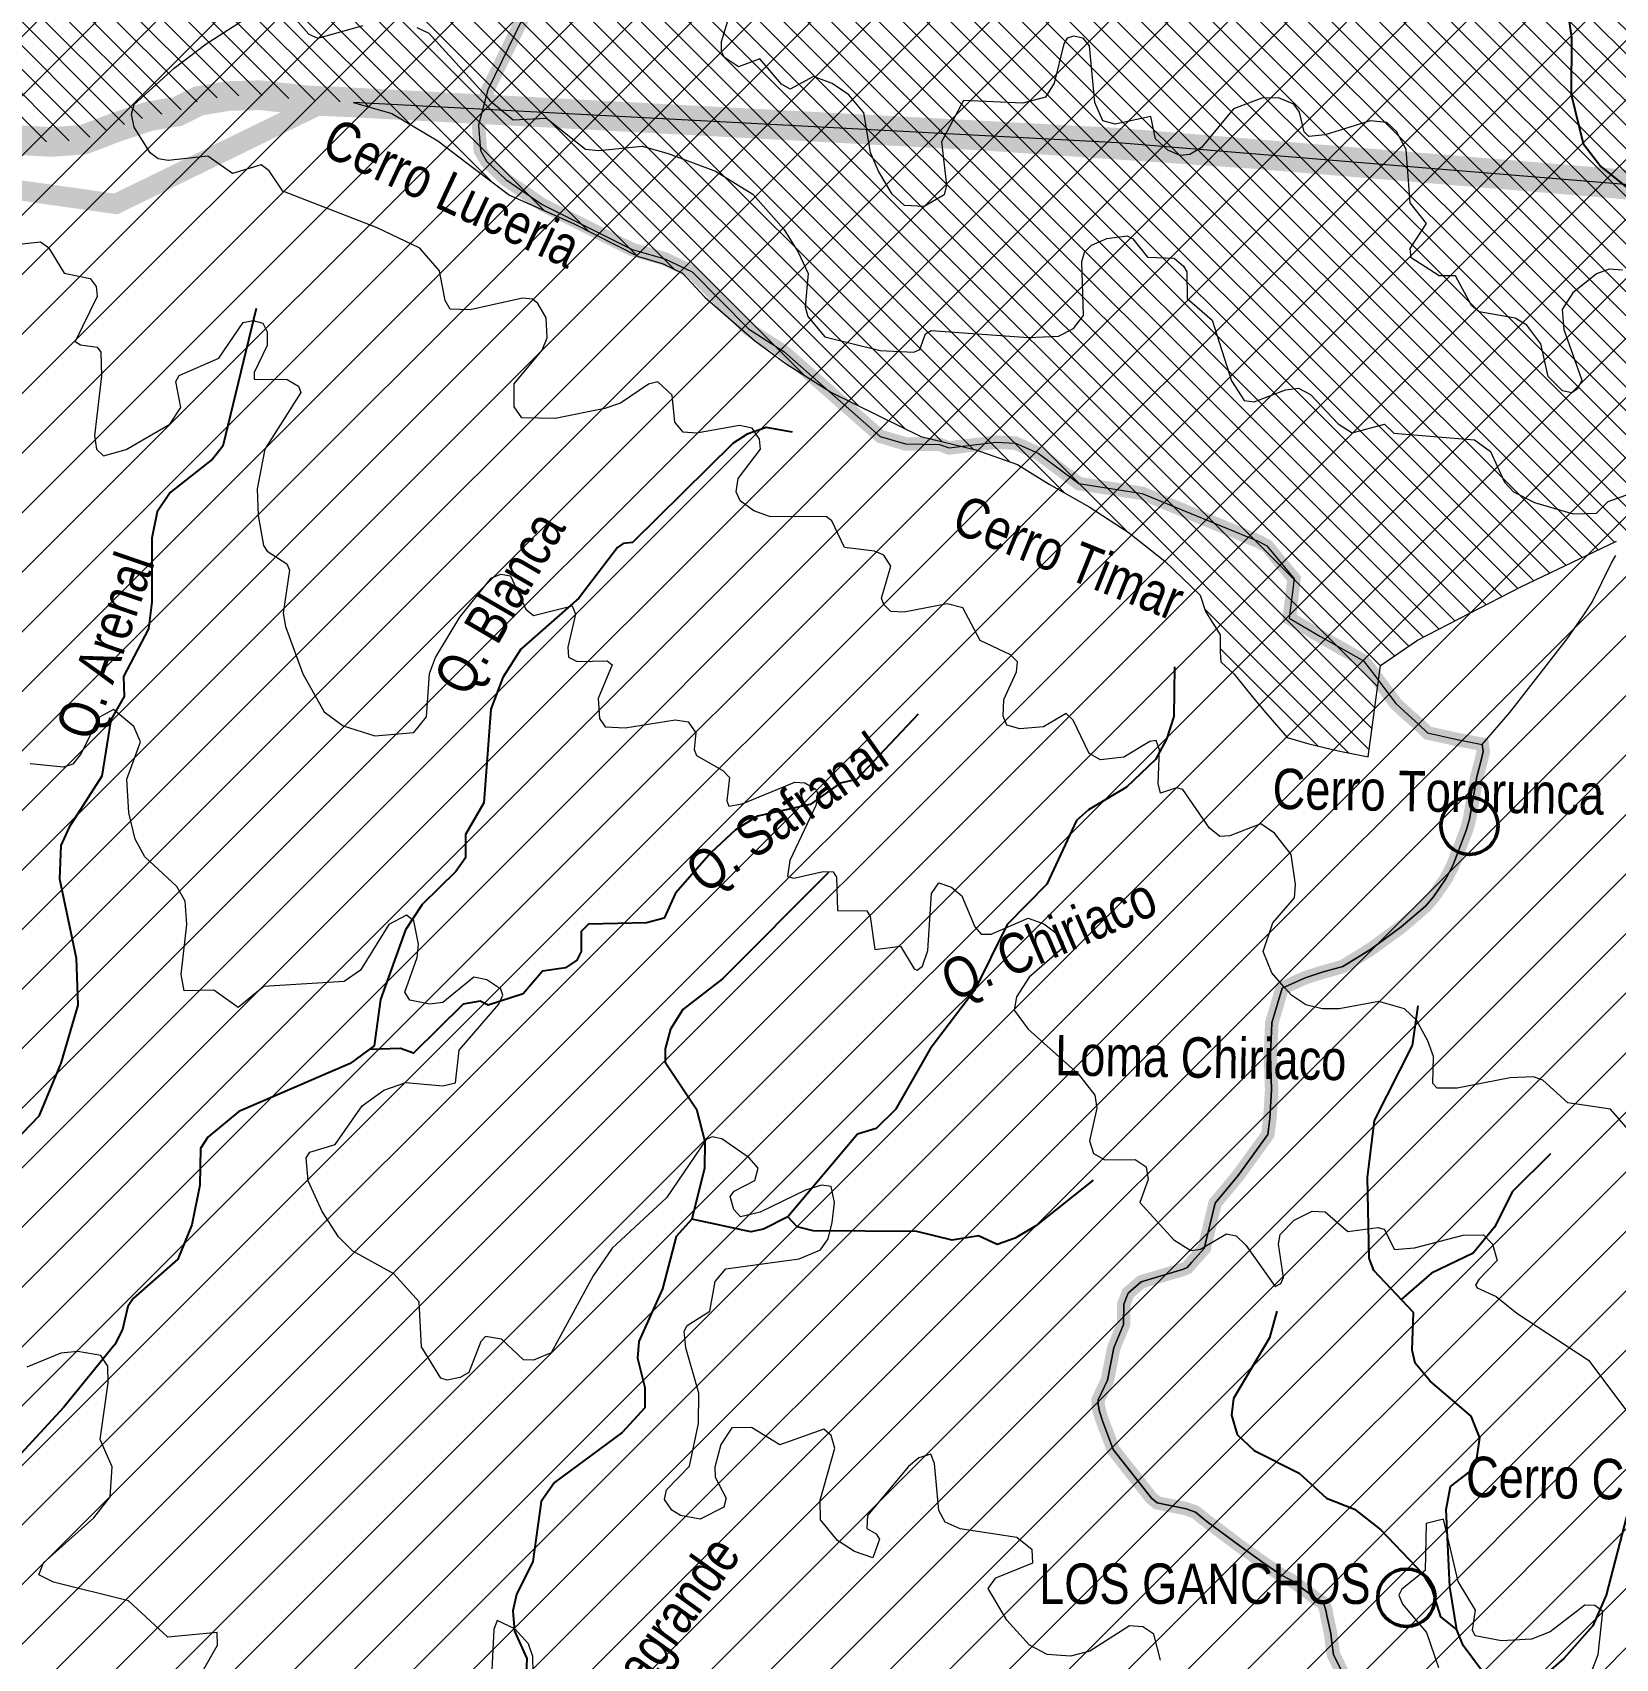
# Model space of a CAD drawing. Header units: feet. Extents: x -72 to 1107026, y -16 to 8357890.
# Drawn here: x 786460 to 798206, y 8226806 to 8238874 of the extents above; entities that cross this region are included whole.
import ezdxf

# ---------------------------------------------------------------- set-up
doc = ezdxf.new("R2010")
doc.units = ezdxf.units.FT
doc.header["$LTSCALE"] = 10
doc.header["$MEASUREMENT"] = 0
doc.linetypes.add('DASHED2', pattern=[0.375, 0.25, -0.125])
for name, color, linetype in [('_achurado_C.C.Huambos', 102, 'CONTINUOUS'), ('_superp-C.C. Huambos', 7, 'CONTINUOUS'), ('_ubic.ref.nombres de PE', 7, 'CONTINUOUS'), ('AUTODEMA-inf. cofopri-Rural-PSAD', 190, 'CONTINUOUS'), ('FDO HUACAN-PERITO-COORD', 3, 'CONTINUOUS'), ('INEI-PROV-PSAD56', 7, 'CONTINUOUS'), ('UBIC. REFE.-FDO. HUACAN', 6, 'CONTINUOUS')]:
    doc.layers.add(name, color=color, linetype=linetype)
for name, color, linetype, lineweight in [('CURVAS_PERU_500_PSAD-18', 23, 'CONTINUOUS', 5), ('Hidrografia-IGN-QUEBRADAS', 151, 'CONTINUOUS', 25), ('INEI-DIS-AREQ', 252, 'CONTINUOUS', 9), ('Texto Toponimia IGN', 251, 'CONTINUOUS', 0)]:
    doc.layers.add(name, color=color, linetype=linetype, lineweight=lineweight)
doc.styles.add('SWILL721', font='swissi.ttf')

msp = doc.modelspace()

# ---------------------------------------------------------------- hatches: boundary and pattern name
at = {"layer": '_achurado_C.C.Huambos', "lineweight": 5}
h = msp.add_hatch(dxfattribs=at)
h.set_pattern_fill('ANSI31', color=256, scale=1000, angle=90)
h.paths.add_polyline_path([(809480, 8258157), (809476, 8258125), (809469, 8258108), (809465, 8258101), (809452, 8258098), (809430, 8258108), (809403, 8258124), (809388, 8258126), (809375, 8258121), (809355, 8258110), (809348, 8258092), (809357, 8258053), (809371, 8258028), (809375, 8258004), (809374, 8257987), (809356, 8257966), (809271, 8257913), (809231, 8257880), (809191, 8257837), (809169, 8257810), (809174, 8257786), (809190, 8257773), (809285, 8257710), (809361, 8257659), (809394, 8257623), (809411, 8257601), (809437, 8257541), (809458, 8257420), (809454, 8257368), (809447, 8257304), (809430, 8257240), (809411, 8257174), (809390, 8257129), (809384, 8257025), (809383, 8256935), (809379, 8256840), (809395, 8256792), (809424, 8256764), (809458, 8256740), (809483, 8256709), (809497, 8256678), (809503, 8256629), (809492, 8256533), (809488, 8256504), (809466, 8256456), (809458, 8256428), (809445, 8256376), (809425, 8256325), (809412, 8256288), (809401, 8256230), (809399, 8256187), (809412, 8256158), (809453, 8256134), (809530, 8256106), (809567, 8256100), (809640, 8256066), (809706, 8256033), (809744, 8256005), (809771, 8255967), (809798, 8255931), (809815, 8255868), (809819, 8255820), (809822, 8255785), (809830, 8255746), (809840, 8255732), (809890, 8255687), (809925, 8255673), (809948, 8255671), (809975, 8255657), (809993, 8255641), (810009, 8255613), (810027, 8255579), (810047, 8255545), (810082, 8255509), (810121, 8255483), (810155, 8255476), (810195, 8255471), (810240, 8255460), (810269, 8255445), (810297, 8255428), (810320, 8255404), (810347, 8255365), (810370, 8255342), (810398, 8255314), (810445, 8255278), (810482, 8255244), (810507, 8255229), (810539, 8255226), (810571, 8255234), (810597, 8255246), (810601, 8255254), (810596, 8255282), (810591, 8255310), (810583, 8255382), (810583, 8255440), (810587, 8255450), (810596, 8255487), (810608, 8255508), (810610, 8255528), (810584, 8255574), (810574, 8255614), (810583, 8255653), (810591, 8255677), (810612, 8255702), (810611, 8255712), (810594, 8255715), (810563, 8255731), (810548, 8255745), (810521, 8255786), (810510, 8255820), (810508, 8255846), (810508, 8255870), (810496, 8255880), (810458, 8255900), (810432, 8255924), (810414, 8255950), (810405, 8255991), (810407, 8256008), (810421, 8256031), (810446, 8256067), (810464, 8256099), (810475, 8256114), (810493, 8256171), (810492, 8256226), (810487, 8256254), (810469, 8256308), (810447, 8256354), (810425, 8256381), (810393, 8256430), (810361, 8256500), (810346, 8256563), (810361, 8256630), (810380, 8256677), (810390, 8256704), (810390, 8256726), (810378, 8256732), (810347, 8256745), (810319, 8256772), (810310, 8256792), (810288, 8256856), (810286, 8256871), (810286, 8256946), (810306, 8257000), (810329, 8257038), (810371, 8257058), (810407, 8257076), (810433, 8257108), (810455, 8257162), (810460, 8257214), (810447, 8257280), (810434, 8257318), (810394, 8257430), (810382, 8257485), (810365, 8257541), (810359, 8257609), (810371, 8257634), (810390, 8257646), (810424, 8257648), (810458, 8257649), (810478, 8257660), (810479, 8257672), (810465, 8257701), (810441, 8257721), (810391, 8257761), (810333, 8257806), (810318, 8257829), (810319, 8257854), (810329, 8257890), (810326, 8257920), (810313, 8257952), (810277, 8258013), (810263, 8258063), (810270, 8258120), (810281, 8258168), (810285, 8258198), (810298, 8258225), (810294, 8258281), (810271, 8258343), (810246, 8258390), (810232, 8258467), (810219, 8258539), (810214, 8258575), (810220, 8258672), (810225, 8258718), (810223, 8258758), (810208, 8258782), (810180, 8258804), (810149, 8258812), (810115, 8258805), (810079, 8258783), (810027, 8258760), (809992, 8258752), (809964, 8258753), (809916, 8258764), (809881, 8258766), (809850, 8258750), (809817, 8258722), (809701, 8258566), (809643, 8258508), (809584, 8258429), (809533, 8258329), (809495, 8258211)], flags=16)
h.paths.add_polyline_path([(801146, 8265746), (801832, 8266211), (802066, 8266239), (802518, 8266365), (802815, 8266578), (802987, 8266704), (803250, 8266669), (803518, 8266692), (803690, 8266750), (804333, 8267076), (804562, 8267277), (804625, 8267449), (804819, 8267570), (805116, 8267776), (805231, 8268017), (805494, 8268200), (805557, 8268326), (805791, 8268355), (805911, 8268395), (805945, 8268470), (805980, 8268567), (805991, 8268728), (806180, 8268802), (806586, 8269181), (806769, 8269393), (806912, 8269516), (806917, 8269688), (806963, 8270003), (807078, 8270187), (807118, 8270370), (807346, 8270571), (807478, 8270674), (807712, 8270846), (807861, 8270949), (807969, 8271081), (808046, 8271159), (808103, 8271119), (808166, 8271159), (808246, 8271239), (808383, 8271251), (808520, 8271331), (808606, 8271406), (808657, 8271515), (808697, 8271601), (808726, 8271664), (808823, 8271715), (808863, 8271744), (808898, 8271784), (808920, 8271916), (809006, 8271996), (809052, 8272019), (809189, 8272077), (809292, 8272105), (809418, 8272145), (809486, 8272168), (809584, 8272157), (809641, 8272203), (809652, 8272335), (809658, 8272449), (809686, 8272467), (809755, 8272541), (809801, 8272616), (809967, 8272644), (810270, 8272793), (810355, 8272839), (810441, 8272908), (810584, 8272948), (810750, 8272994), (810941, 8273084), (811313, 8273135), (811742, 8273112), (812068, 8273112), (812262, 8273084), (812388, 8272997), (812382, 8272791), (812285, 8272562), (812182, 8272413), (811919, 8272074), (811559, 8271604), (811444, 8271340), (811416, 8271145), (811427, 8270841), (811439, 8270517), (811463, 8270394), (811466, 8270375), (811472, 8270344), (811508, 8270150), (811668, 8269869), (811678, 8269855), (811817, 8269651), (812227, 8269322), (812650, 8269001), (812930, 8268811), (813204, 8268657), (813473, 8268421), (813662, 8268140), (813753, 8267888), (813770, 8267676), (813713, 8267520), (813649, 8267409), (813570, 8267273), (813547, 8267130), (813575, 8266872), (813553, 8266636), (813518, 8266516), (813518, 8266344), (813547, 8266080), (813553, 8265943), (813924, 8265507), (814311, 8265091), (814448, 8264936), (814511, 8264678), (814665, 8264300), (814780, 8264059), (814854, 8263795), (815134, 8263405), (815402, 8262800), (815579, 8262373), (815737, 8261926), (815885, 8261510), (815905, 8261452), (815925, 8261395), (816070, 8260988), (816150, 8260761), (816458, 8260277), (817030, 8259812), (817213, 8259686), (817329, 8259341), (817333, 8259331), (817344, 8259004), (817310, 8258757), (817367, 8258516), (817511, 8258429), (817584, 8258384), (817779, 8258270), (817853, 8258195), (817882, 8258046), (817995, 8257523), (818052, 8257070), (817966, 8256267), (817955, 8255957), (817970, 8255882), (818012, 8255671), (818084, 8255466), (818160, 8255251), (818213, 8255041), (818235, 8254953), (818247, 8254898), (818280, 8254758), (818292, 8254465), (818252, 8254104), (818231, 8254027), (818098, 8253536), (817926, 8252888), (817698, 8251530), (817601, 8250865), (817441, 8250182), (817206, 8249437), (817150, 8249029), (816932, 8248404), (816704, 8247544), (816452, 8246810), (816220, 8246386), (814116, 8245285), (812915, 8244895), (812412, 8244184), (811714, 8242750), (811451, 8242315), (811246, 8242177), (811086, 8241948), (811028, 8241787), (810976, 8241659), (810798, 8241527), (810518, 8241401), (810238, 8241378), (809969, 8241378), (809689, 8241366), (809415, 8241315), (809255, 8241223), (809077, 8241080), (808820, 8240827), (808460, 8240518), (808300, 8240432), (808111, 8240449), (807973, 8240526), (807704, 8240630), (807584, 8240647), (807492, 8240589), (807344, 8240532), (807166, 8240486), (807012, 8240383), (806801, 8240136), (806389, 8239557), (805937, 8239179), (805777, 8239064), (805508, 8238599), (805099, 8238253), (804642, 8237679), (804053, 8237060), (803826, 8236735), (803666, 8236615), (803465, 8236580), (803271, 8236540), (803117, 8236488), (803014, 8236443), (802877, 8236357), (802797, 8236305), (802608, 8236305), (802379, 8236305), (802208, 8236276), (802093, 8236242), (802019, 8236190), (801950, 8236173), (801859, 8236184), (801767, 8236179), (801659, 8236144), (801573, 8236093), (801331, 8236026), (801028, 8235974), (800765, 8235866), (800553, 8235739), (800502, 8235716), (800433, 8235659), (800382, 8235550), (800262, 8235481), (799959, 8235430), (799610, 8235418), (799444, 8235412), (799267, 8235344), (799141, 8235321), (799061, 8235338), (798924, 8235412), (798781, 8235521), (798621, 8235567), (798512, 8235510), (798415, 8235355), (798329, 8235206), (798213, 8235098), (797504, 8234760), (796737, 8234364), (796463, 8234175), (796372, 8233499), (796149, 8233544), (795931, 8233596), (795771, 8233642), (795611, 8233825), (795520, 8233934), (795377, 8234112), (795279, 8234204), (795274, 8234278), (795274, 8234405), (795165, 8234577), (795125, 8234697), (794862, 8234950), (794591, 8235165), (794302, 8235355), (794005, 8235521), (793768, 8235667), (793459, 8235776), (793052, 8235875), (792726, 8236036), (792389, 8236202), (792052, 8236414), (791817, 8236589), (791450, 8236909), (791282, 8237089), (791139, 8237158), (790956, 8237213), (790474, 8237458), (790000, 8237667), (789737, 8237865), (789468, 8238071), (789125, 8238272), (788842, 8238355), (788497, 8238371), (788146, 8238409), (787914, 8238403), (787691, 8238366), (787537, 8238288), (787331, 8238254), (787096, 8238177), (786838, 8238079), (786598, 8238062), (786232, 8238082), (785852, 8238156), (785575, 8238188), (785317, 8238151), (785179, 8238116), (785079, 8238039), (784979, 8238027), (784856, 8238019), (784768, 8237950), (784645, 8237841), (784473, 8237686), (784270, 8237569), (784183, 8237617), (783980, 8237815), (783811, 8238050), (783594, 8238148), (783388, 8238168), (783242, 8238171), (783012, 8238514), (782858, 8238686), (782697, 8238769), (782595, 8238777), (782358, 8238923), (782098, 8239124), (781763, 8239230), (781329, 8239230), (780720, 8239187), (780462, 8239147), (780334, 8239092), (780196, 8238963), (780091, 8238817), (780059, 8238800), (779893, 8238966), (779630, 8239282), (779467, 8239514), (779124, 8239689), (778876, 8239895), (778674, 8240174), (778545, 8240292), (778380, 8240323), (778171, 8240547), (778032, 8240752), (777800, 8240959), (777509, 8241134), (777191, 8241271), (777001, 8241402), (776892, 8241557), (776881, 8241689), (776852, 8241815), (776766, 8241990), (776646, 8242179), (776498, 8242365), (776280, 8242583), (776096, 8242816), (775970, 8243074), (775930, 8243206), (775921, 8243332), (775904, 8243479), (775864, 8243622), (775781, 8243794), (775686, 8243930), (775519, 8244061), (775376, 8244210), (775364, 8244446), (775319, 8244675), (775261, 8244887), (775199, 8245099), (775056, 8245329), (774861, 8245667), (774667, 8245889), (774507, 8246181), (774324, 8246416), (774193, 8246864), (774044, 8247110), (773987, 8247224), (773965, 8247258), (774256, 8247166), (774451, 8247109), (774582, 8246943), (774639, 8246702), (774868, 8246507), (775148, 8246369), (775360, 8246203), (775554, 8246145), (775692, 8246114), (775848, 8246078), (776219, 8245929), (776499, 8245780), (776665, 8245682), (776739, 8245682), (776848, 8245722), (777128, 8245722), (777448, 8245659), (777746, 8245619), (777877, 8245596), (778060, 8245401), (778201, 8245362), (778373, 8245327), (778785, 8245413), (779099, 8245511), (779288, 8245631), (779356, 8245660), (779402, 8245706), (779534, 8245820), (779699, 8245981), (779722, 8246159), (779774, 8246291), (779882, 8246417), (780025, 8246440), (780260, 8246451), (780448, 8246451), (780617, 8246472), (780794, 8246610), (780885, 8246782), (781074, 8246937), (781194, 8247069), (781217, 8247178), (781228, 8247327), (781251, 8247390), (781291, 8247493), (781331, 8247556), (781377, 8247636), (781423, 8247625), (781537, 8247579), (781800, 8247476), (782023, 8247441), (782103, 8247436), (782303, 8247441), (782363, 8247455), (782700, 8247489), (783049, 8247581), (783363, 8247719), (783643, 8247828), (783792, 8247856), (783918, 8247822), (783941, 8247747), (783958, 8247667), (784009, 8247472), (784295, 8247317), (784661, 8247180), (784867, 8247128), (784941, 8247139), (784958, 8247191), (785113, 8247157), (785370, 8247134), (785662, 8247134), (785787, 8247162), (785996, 8247231), (786253, 8247225), (786390, 8247197), (786436, 8247162), (786527, 8247208), (786562, 8247300), (786659, 8247426), (786687, 8247489), (786722, 8247575), (786722, 8247650), (786722, 8247828), (786710, 8248034), (786653, 8248166), (786613, 8248292), (786556, 8248395), (786590, 8248550), (786687, 8248636), (786819, 8248734), (787030, 8248871), (787185, 8248997), (787356, 8249112), (787465, 8249175), (787533, 8249267), (787728, 8249571), (787915, 8249774), (788024, 8249854), (788086, 8249963), (788167, 8249975), (788264, 8250015), (788315, 8250124), (788292, 8250210), (788298, 8250336), (788338, 8250388), (788510, 8250491), (788744, 8250594), (788933, 8250663), (789030, 8250755), (789058, 8250892), (789086, 8251199), (789086, 8251359), (789172, 8251474), (789320, 8251560), (789503, 8251669), (789669, 8251829), (789829, 8251824), (790001, 8251881), (790041, 8251990), (790087, 8252110), (790104, 8252259), (790172, 8252305), (790252, 8252317), (790390, 8252254), (790607, 8252070), (790744, 8251944), (790898, 8251801), (790950, 8251732), (790956, 8251611), (790973, 8251514), (791024, 8251411), (791295, 8251399), (791581, 8251382), (791724, 8251353), (791941, 8251336), (792090, 8251376), (792113, 8251525), (792039, 8251703), (792027, 8251743), (792044, 8251835), (792079, 8251887), (792101, 8252036), (792107, 8252122), (792124, 8252173), (792159, 8252225), (792204, 8252471), (792204, 8252512), (792159, 8252621), (792124, 8252672), (792056, 8252735), (792016, 8252787), (792010, 8252838), (792033, 8252884), (792084, 8252959), (792113, 8253045), (792067, 8253203), (791998, 8253375), (792021, 8253604), (792169, 8253782), (792232, 8253920), (792358, 8254029), (792501, 8254178), (792540, 8254434), (792540, 8254594), (792552, 8254680), (792803, 8254841), (792946, 8254984), (793101, 8255179), (793249, 8255357), (793415, 8255437), (793581, 8255569), (793694, 8255842), (793860, 8256002), (794009, 8256065), (794076, 8256183), (794113, 8256347), (794185, 8256415), (794342, 8256519), (794445, 8256622), (794479, 8256757), (794436, 8256863), (794379, 8257015), (794388, 8257084), (794425, 8257201), (794482, 8257227), (794751, 8257469), (794951, 8257704), (795114, 8257916), (795271, 8258082), (795426, 8258275), (795549, 8258429), (795555, 8258662), (795561, 8258920), (795584, 8259123), (795655, 8259375), (795799, 8259542), (796056, 8259789), (796242, 8259972), (796316, 8260084), (796313, 8260342), (796310, 8260428), (796340, 8260877), (796474, 8261112), (796734, 8261416), (796803, 8261522), (796871, 8261628), (796975, 8261918), (797223, 8262119), (797303, 8262193), (797472, 8262566), (797555, 8262764), (797749, 8262976), (797954, 8263125), (798117, 8263303), (798237, 8263420), (798369, 8263495), (798521, 8263635), (798638, 8263853), (798752, 8264048), (798855, 8264174), (798941, 8264341), (799195, 8264623), (799387, 8264795), (799678, 8264961), (799898, 8265050), (800534, 8265413)])
at = {"layer": 'AUTODEMA-inf. cofopri-Rural-PSAD', "lineweight": 5}
h = msp.add_hatch(dxfattribs=at)
h.set_pattern_fill('ANSI31', color=256, scale=2500)
h.paths.add_polyline_path([(753238, 8156793), (753322, 8156780), (753238, 8156793), (761252, 8177664), (761485, 8177877), (761891, 8178033), (762006, 8178099), (762145, 8178160), (762278, 8178215), (762392, 8178274), (762497, 8178357), (762589, 8178469), (762675, 8178563), (762762, 8178662), (762856, 8178741), (762966, 8178847), (763062, 8178931), (763167, 8179043), (763215, 8179157), (763254, 8179284), (763292, 8179406), (763323, 8179543), (763341, 8179672), (763349, 8179797), (763400, 8179962), (763448, 8180102), (763499, 8180234), (763573, 8180363), (763635, 8180490), (763719, 8180589), (763826, 8180681), (763928, 8180774), (764019, 8180866), (764121, 8180950), (764228, 8181026), (764338, 8181097), (764444, 8181168), (764559, 8181213), (764712, 8181269), (764839, 8181335), (764956, 8181398), (765071, 8181451), (765175, 8181550), (765244, 8181660), (765315, 8181776), (765354, 8181893), (765389, 8182013), (765390, 8182140), (765377, 8182262), (765342, 8182396), (765286, 8182546), (765225, 8182684), (765197, 8182808), (765187, 8182943), (765170, 8183067), (765142, 8183205), (765114, 8183355), (765122, 8183484), (765143, 8183642), (765150, 8183779), (765168, 8183908), (765199, 8184028), (765243, 8184165), (765278, 8184310), (765332, 8184449), (765386, 8184576), (765432, 8184714), (765467, 8184853), (765513, 8184978), (765575, 8185115), (765661, 8185237), (765751, 8185338), (765852, 8185419), (765985, 8185503), (766099, 8185572), (766232, 8185655), (766299, 8185789), (767271, 8186800), (767271, 8186947), (767297, 8187069), (767333, 8187214), (767379, 8187334), (767466, 8187468), (767519, 8187582), (767578, 8187702), (767631, 8187831), (767690, 8187961), (767739, 8188095), (767779, 8188220), (767853, 8188349), (767930, 8188476), (768029, 8188550), (768144, 8188601), (768268, 8188621), (768396, 8188684), (768525, 8188666), (768648, 8188684), (768729, 8188803), (768760, 8188933), (768775, 8189055), (768816, 8189187), (768865, 8189314), (768913, 8189448), (768946, 8189596), (769010, 8189708), (769110, 8189804), (769242, 8189855), (769369, 8189839), (769435, 8190402), (769242, 8190676), (768955, 8190796), (768850, 8191044), (768727, 8191405), (768791, 8192051), (769355, 8193016), (769774, 8193584), (769715, 8193854), (770015, 8194180), (770358, 8194460), (770593, 8194855), (771149, 8195508), (771339, 8195882), (771620, 8196321), (772139, 8196529), (772271, 8196571), (772518, 8196829), (772893, 8197299), (773001, 8197468), (773083, 8197912), (773128, 8198271), (773053, 8198668), (772961, 8199048), (772784, 8199431), (772552, 8199747), (772403, 8199923), (772344, 8200269), (772420, 8200524), (772438, 8201124), (772378, 8201509), (772320, 8201525), (771949, 8202389), (771948, 8203291), (771835, 8204086), (771949, 8205175), (771912, 8205868), (771936, 8206678), (771927, 8207524), (771977, 8207815), (772140, 8208229), (772310, 8208881), (772199, 8209183), (771898, 8209610), (771718, 8210093), (771643, 8210618), (770734, 8212243), (770420, 8212760), (770332, 8213330), (770439, 8213909), (770573, 8214159), (770693, 8214428), (770826, 8214682), (770933, 8214964), (771027, 8215231), (771060, 8215528), (771028, 8215800), (771023, 8215945), (771008, 8216090), (770944, 8216217), (770904, 8216392), (770519, 8217145), (770239, 8217796), (770023, 8218086), (769663, 8218545), (769449, 8218924), (769225, 8219439), (769296, 8219810), (769534, 8220281), (769800, 8220721), (770123, 8220961), (770236, 8221108), (770301, 8221212), (770355, 8221316), (770388, 8221417), (770506, 8221516), (770614, 8221596), (770683, 8221720), (770695, 8221911), (770696, 8222074), (770699, 8222211), (770790, 8222424), (770811, 8222568), (770823, 8222774), (770781, 8222973), (770744, 8223095), (770724, 8223248), (770687, 8223365), (770609, 8223513), (770566, 8223607), (770536, 8223648), (770519, 8223803), (770420, 8224061), (770417, 8224114), (770411, 8224346), (770326, 8224585), (770246, 8224784), (770250, 8224878), (770152, 8225049), (770105, 8225286), (769944, 8225912), (769917, 8226101), (769939, 8226683), (769870, 8226978), (769847, 8227388), (769974, 8227697), (770102, 8227836), (770156, 8227935), (770134, 8228072), (770014, 8228391), (770087, 8228555), (770259, 8228867), (770494, 8228977), (770568, 8228972), (770670, 8228991), (770967, 8229392), (771170, 8229797), (771390, 8230281), (771541, 8230796), (771638, 8231110), (771649, 8231265), (771605, 8231522), (771627, 8231763), (771687, 8231964), (771722, 8232157), (771735, 8232337), (771693, 8232515), (771625, 8232625), (771600, 8233022), (771587, 8233284), (771570, 8233434), (771556, 8233673), (771538, 8233961), (771479, 8234294), (771495, 8234446), (771537, 8234647), (771589, 8234753), (771628, 8234908), (771626, 8235023), (771663, 8235221), (771705, 8235358), (771731, 8235452), (771806, 8235660), (771892, 8235916), (771915, 8235992), (771929, 8236129), (771913, 8236376), (771884, 8236602), (771862, 8236752), (771822, 8236938), (771796, 8237134), (771804, 8237182), (771883, 8237286), (771904, 8237405), (771913, 8237507), (771903, 8237629), (771894, 8237698), (771889, 8237802), (771827, 8237968), (771792, 8238039), (771813, 8238197), (771839, 8238311), (771838, 8238486), (771839, 8238639), (771824, 8238728), (771772, 8238886), (771717, 8239024), (771631, 8239192), (771615, 8239378), (771621, 8239502), (771614, 8239619), (771605, 8239731), (771569, 8239792), (771550, 8239932), (771551, 8240029), (771481, 8240238), (771522, 8240563), (771488, 8241022), (771468, 8241305), (820278, 8241691), (830577, 8202812), (830340, 8202672), (830000, 8202586), (829662, 8202548), (829318, 8202317), (829158, 8201793), (829053, 8201507), (828905, 8201367), (828322, 8201192), (827978, 8200961), (827919, 8200578), (827797, 8199716), (827643, 8199383), (827293, 8198961), (826996, 8198681), (826979, 8198104), (826868, 8197578), (826760, 8197196), (826743, 8196619), (826868, 8195942), (827189, 8195377), (827277, 8195085), (827159, 8194367), (827146, 8193935), (827234, 8193643), (827319, 8193256), (827453, 8192915), (827398, 8192676), (827291, 8192294), (827132, 8191818), (827119, 8191385), (827194, 8190661), (827090, 8190376), (826836, 8189950), (826722, 8189328), (826756, 8188846), (826641, 8188224), (826583, 8187889), (826334, 8187608), (826127, 8187133), (825918, 8186561), (825905, 8186129), (826032, 8185548), (825868, 8184879), (825858, 8184542), (825847, 8184158), (826032, 8183912), (826069, 8183526), (826047, 8182805), (826078, 8182227), (826108, 8181600), (826048, 8181217), (825801, 8180984), (825747, 8180793), (825636, 8180315), (825796, 8179204), (825684, 8178678), (825668, 8178149), (825657, 8177765), (825548, 8177335), (825244, 8176815), (825086, 8176386), (824977, 8175956), (824725, 8175579), (824520, 8175152), (824114, 8174443), (823712, 8173877), (823407, 8173357), (823324, 8172960), (823317, 8172729), (823307, 8172399), (823238, 8171852), (823314, 8171473), (823304, 8171154), (823327, 8170950), (823289, 8170632), (823310, 8170370), (823402, 8170016), (823586, 8169548), (823710, 8169280), (823662, 8168785), (823750, 8168195), (823303, 8168147), (822930, 8167996), (822690, 8167863), (822198, 8167624), (822071, 8167460), (821892, 8167381), (821672, 8167229), (821518, 8167084), (821383, 8166920), (821310, 8166661), (821229, 8166477), (821265, 8166226), (821329, 8166168), (821371, 8165998), (821374, 8165793), (821214, 8165770), (821034, 8165673), (820575, 8165630), (820470, 8165568), (820330, 8165544), (820169, 8165484), (819982, 8165480), (819805, 8165485), (819700, 8165414), (819649, 8165285), (819644, 8165108), (819667, 8164939), (819671, 8164762), (819732, 8164620), (819765, 8164469), (819741, 8164302), (819684, 8164248), (819479, 8164273), (819273, 8164260), (819038, 8164211), (818867, 8164134), (818823, 8164107), (818741, 8164036), (818708, 8164001), (818677, 8163932), (818710, 8163874), (818719, 8163764), (818731, 8163685), (818688, 8163660), (818637, 8163650), (818578, 8163656), (818522, 8163649), (818440, 8163596), (818419, 8163540), (818393, 8163433), (818298, 8163327), (818245, 8163363), (818164, 8163435), (818136, 8163489), (818129, 8163542), (818096, 8163606), (818046, 8163683), (817988, 8163732), (817894, 8163801), (817840, 8163741), (817832, 8163692), (817948, 8163198), (817963, 8163142), (817897, 8163112), (817789, 8163046), (817781, 8162998), (817730, 8162927), (817678, 8162897), (817592, 8162870), (817454, 8162902), (817393, 8162912), (817340, 8162910), (817312, 8162864), (817276, 8162829), (817252, 8162781), (817206, 8162736), (817116, 8162650), (817080, 8162604), (816998, 8162546), (816927, 8162529), (816831, 8162586), (816762, 8162655), (816699, 8162684), (816646, 8162707), (816575, 8162751), (816511, 8162744), (816411, 8162673), (816342, 8162595), (816313, 8162529), (816262, 8162412), (816108, 8162337), (816052, 8162315), (815981, 8162315), (815917, 8162285), (815807, 8162276), (815739, 8162310), (815638, 8162382), (815595, 8162443), (815534, 8162451), (815488, 8162492), (815433, 8162536), (815341, 8162496), (815286, 8162397), (815285, 8162290), (815182, 8162139), (815129, 8162124), (815020, 8162160), (814969, 8162143), (814915, 8162151), (814818, 8162129), (814661, 8162171), (814608, 8162204), (814465, 8162246), (814361, 8162265), (814167, 8162243), (813989, 8162194), (813856, 8162085), (813702, 8161985), (813124, 8161923), (812911, 8161706), (812856, 8161618), (812749, 8161540), (812492, 8161534), (812443, 8161524), (812367, 8161515), (812252, 8161510), (812150, 8161471), (812066, 8161443), (811936, 8161388), (811813, 8161338), (811757, 8161367), (811669, 8161438), (811510, 8161415), (811342, 8161337), (811245, 8161204), (811131, 8161124), (810849, 8161076), (810322, 8160943), (809995, 8160714), (809741, 8160678), (809493, 8160697), (809213, 8160705), (808932, 8160676), (808648, 8160621), (808530, 8160579), (808408, 8160546), (808227, 8160477), (808120, 8160465), (808005, 8160428), (807949, 8160451), (807748, 8160486), (807591, 8160502), (807337, 8160435), (807016, 8160247), (806896, 8160192), (806747, 8160074), (806681, 8160046), (806538, 8159999), (806377, 8159904), (806147, 8159906), (805415, 8159960), (805112, 8159977), (804565, 8160002), (804080, 8160025), (803956, 8160045), (803836, 8160005), (803684, 8159964), (803497, 8159761), (803367, 8159762), (803227, 8159787), (802920, 8159966), (802800, 8159994), (802680, 8160027), (802548, 8160058), (802424, 8160101), (802312, 8160152), (802195, 8160221), (802083, 8160290), (801956, 8160316), (801818, 8160295), (801688, 8160293), (801556, 8160247), (801423, 8160212), (801291, 8160159), (801159, 8160106), (800787, 8160136), (800463, 8160229), (800277, 8160263), (800072, 8160269), (799744, 8160251), (799483, 8160249), (799221, 8160248), (798949, 8160191), (798686, 8160152), (798410, 8160168), (798290, 8160204), (798148, 8160212), (798023, 8160253), (797876, 8160243), (797751, 8160192), (797611, 8160213), (797496, 8160274), (797323, 8160236), (797183, 8160081), (797053, 8159952), (796859, 8159878), (796714, 8159805), (796661, 8159693), (796625, 8159558), (796551, 8159432), (796413, 8159345), (796273, 8159351), (796136, 8159369), (796011, 8159432), (795892, 8159481), (795767, 8159545), (795647, 8159580), (795531, 8159639), (795391, 8159662), (795256, 8159634), (795083, 8159561), (794973, 8159508), (794881, 8159383), (794743, 8159228), (794634, 8159150), (794486, 8159150), (794377, 8159214), (794229, 8159227), (794087, 8159186), (793965, 8159158), (793830, 8159143), (793685, 8159172), (793580, 8159268), (793535, 8159388), (793533, 8159520), (793530, 8159657), (793548, 8159797), (793528, 8160067), (793457, 8160189), (793366, 8160285), (793249, 8160375), (793130, 8160431), (792862, 8160424), (792730, 8160378), (792470, 8160226), (792221, 8160229), (792150, 8160361), (792025, 8160394), (791895, 8160369), (791742, 8160344), (791615, 8160278), (791345, 8160296), (791121, 8160303), (791002, 8160353), (790927, 8160356), (790776, 8160295), (790573, 8160086), (790487, 8160014), (790335, 8159935), (790156, 8159875), (789933, 8159891), (789628, 8159994), (789403, 8160091), (789337, 8160215), (789139, 8160376), (788987, 8160391), (788855, 8160613), (788850, 8160750), (788898, 8160900), (788728, 8161037), (788593, 8161048), (788476, 8161094), (788331, 8161107), (788207, 8161079), (788072, 8161089), (787996, 8161188), (787900, 8161371), (787828, 8161534), (787714, 8161613), (787483, 8161754), (787368, 8161805), (787254, 8161881), (787122, 8161935), (787007, 8162011), (786888, 8162072), (786771, 8162121), (786667, 8162202), (786552, 8162248), (786425, 8162271), (786298, 8162223), (786203, 8162137), (786107, 8162061), (786051, 8162173), (786043, 8162338), (786150, 8162401), (786275, 8162485), (786339, 8162597), (786237, 8162665), (786110, 8162638), (785990, 8162577), (785868, 8162597), (785746, 8162615), (785622, 8162654), (785500, 8162672), (785362, 8162654), (785199, 8162603), (785082, 8162565), (784960, 8162540), (784835, 8162500), (784720, 8162436), (784596, 8162358), (784484, 8162277), (784379, 8162190), (784275, 8162114), (784160, 8162036), (784043, 8161954), (783938, 8161886), (783826, 8161812), (783699, 8161747), (783582, 8161693), (783449, 8161676), (783342, 8161607), (783271, 8161452), (783225, 8161328), (783179, 8161206), (783138, 8161082), (783097, 8160957), (783061, 8160830), (782974, 8160718), (782855, 8160675), (782725, 8160670), (782582, 8160648), (782463, 8160615), (782353, 8160549), (782259, 8160460), (782078, 8160260), (782029, 8160143), (781968, 8160031), (781907, 8159917), (781846, 8159810), (781751, 8159699), (781639, 8159610), (781573, 8159503), (781506, 8159396), (781422, 8159300), (781295, 8159285), (781170, 8159283), (781058, 8159227), (781035, 8159095), (780966, 8158947), (780910, 8158818), (780843, 8158678), (780719, 8158676), (780643, 8158773), (780548, 8158676), (780492, 8158534), (780489, 8158409), (780563, 8158292), (780456, 8158221), (780372, 8158130), (780275, 8158051), (780148, 8158062), (780033, 8158141), (779893, 8158142), (779769, 8158106), (779649, 8158042), (779555, 8157953), (779448, 8157872), (779391, 8157763), (779345, 8157649), (779294, 8157529), (779236, 8157415), (779123, 8157309), (778981, 8157250), (778859, 8157212), (778734, 8157164), (778607, 8157144), (778479, 8157144), (778332, 8157180), (778375, 8156898), (778164, 8156936), (778158, 8156802), (778130, 8156675), (778140, 8156545), (778112, 8156426), (778050, 8156319), (778063, 8156169), (777986, 8156065), (777961, 8155941), (777902, 8155786), (777843, 8155676), (777795, 8155562), (777705, 8155466), (777593, 8155359), (777509, 8155263), (777417, 8155159), (777305, 8155070), (777239, 8154938), (777216, 8154806), (777159, 8154686), (777093, 8154552), (777034, 8154440), (776983, 8154298), (776922, 8154161), (776873, 8154016), (776779, 8153937), (776659, 8153838), (776605, 8153711), (776592, 8153572), (776612, 8153434), (776630, 8153310), (776609, 8153183), (776586, 8153051), (776545, 8152921), (776515, 8152794), (776494, 8152637), (776486, 8152507), (776478, 8152344), (776437, 8152225), (776573, 8151681), (776106, 8151111), (775463, 8150015), (775273, 8149577), (775253, 8149427), (774951, 8149779), (774716, 8150004), (774511, 8150120), (774293, 8150189), (774009, 8150343), (773986, 8150653), (773898, 8150715), (773679, 8150366), (773524, 8150449), (773583, 8150865), (773302, 8151090), (773079, 8151190), (772903, 8151351), (772690, 8151485), (772613, 8151651), (772759, 8151759), (772737, 8151864), (772352, 8152136), (772085, 8152058), (771824, 8152119), (771653, 8152170), (771611, 8152333), (771212, 8152458), (770986, 8152496), (770745, 8152533), (770505, 8152618), (770212, 8152721), (769864, 8152789), (769676, 8152849), (769529, 8152895), (769298, 8152965), (769056, 8153020), (768826, 8153067), (768593, 8153122), (768350, 8153228), (768122, 8153296), (767859, 8153352), (767629, 8153412), (767406, 8153493), (767171, 8153558), (766938, 8153643), (766714, 8153723), (766443, 8153849), (766241, 8153940), (766040, 8153990), (765798, 8154065), (765568, 8154146), (765335, 8154198), (765105, 8154273), (764987, 8154344), (764570, 8154454), (764357, 8154514), (764080, 8154590), (763867, 8154638), (763662, 8154698), (763479, 8154729), (763070, 8154817), (762778, 8154929), (762461, 8154975), (762334, 8155019), (762093, 8155094), (761838, 8155171), (761596, 8155180), (761345, 8155237), (761116, 8155269), (760846, 8155361), (760587, 8155419), (760351, 8155487), (760119, 8155512), (759916, 8155493), (759629, 8155574), (759372, 8155594), (759166, 8155611), (758956, 8155664), (758687, 8155803), (758456, 8155889), (758210, 8155960), (757946, 8156005), (757689, 8156063), (757532, 8156107), (757276, 8156170), (757050, 8156236), (756864, 8156260), (756611, 8156328), (756385, 8156381), (756113, 8156398), (755975, 8156433), (755622, 8156463), (755391, 8156486), (755152, 8156526), (754896, 8156606), (754586, 8156660), (754380, 8156712), (754159, 8156752), (753964, 8156794), (753322, 8156780)])

# ---------------------------------------------------------------- linework, layer by layer
at = {"layer": '_superp-C.C. Huambos', "lineweight": 5}
msp.add_lwpolyline([(804241, 8237257), (794514, 8238056), (788842, 8238355), (789125, 8238272), (789468, 8238071), (789737, 8237865), (790000, 8237667), (790474, 8237458), (790956, 8237213), (791139, 8237158), (791282, 8237089), (791450, 8236909), (791817, 8236589), (792052, 8236414), (792389, 8236202), (792726, 8236036), (793052, 8235875), (793459, 8235776), (793768, 8235667), (794005, 8235521), (794302, 8235355), (794591, 8235165), (794862, 8234950), (795125, 8234697), (795165, 8234577), (795274, 8234405), (795274, 8234278), (795279, 8234204), (795377, 8234112), (795520, 8233934), (795611, 8233825), (795771, 8233642), (795931, 8233596), (796149, 8233544), (796372, 8233499), (796463, 8234175), (796737, 8234364), (797504, 8234760), (798213, 8235098)], dxfattribs=at)
at = {"layer": '_ubic.ref.nombres de PE', "color": 2, "lineweight": 50}
for centre in [(797123, 8232986), (796655, 8227257)]:
    msp.add_circle(centre, 213, dxfattribs=at)
at = {"layer": 'CURVAS_PERU_500_PSAD-18'}
for points in [[(793368, 8238370), (793205, 8238062), (793243, 8237741), (793226, 8237669), (793077, 8237583), (792931, 8237590), (792840, 8237675), (792738, 8237846), (792678, 8237984), (792629, 8238279), (792518, 8238413), (792393, 8238495), (792254, 8238549), (792081, 8238454), (792019, 8238492), (791856, 8238680), (791698, 8238620), (791596, 8238689), (791572, 8238733), (791573, 8238807), (791675, 8239142)], [(795749, 8231789), (795657, 8231894), (795591, 8232054), (795663, 8232265), (795825, 8232451), (795833, 8232551), (795800, 8232773), (795676, 8232931), (795575, 8233001), (795344, 8232913), (795270, 8232907), (795193, 8232968), (794995, 8233256), (794949, 8233267), (794831, 8233229), (794813, 8233301), (794822, 8233550), (794798, 8233619), (794750, 8233612), (794557, 8233496), (794384, 8233475), (794300, 8233522), (794182, 8233770), (794129, 8233821), (793961, 8233721), (793787, 8233707), (793691, 8233733), (793663, 8233801), (793668, 8233925), (793761, 8234129), (793768, 8234203), (793717, 8234255), (793492, 8234362), (793364, 8234603), (793247, 8234634), (792928, 8234573), (792830, 8234577), (792776, 8234628), (792761, 8234676), (792830, 8234914), (792776, 8234995), (792708, 8235024), (792486, 8235051), (792391, 8235251), (792352, 8235280), (791929, 8235282), (791812, 8235324), (791712, 8235398), (791682, 8235465), (791697, 8235564), (791861, 8235782), (791855, 8235855), (791801, 8235938), (791706, 8235958), (791386, 8235901), (791288, 8235909), (791226, 8235983), (791207, 8236182), (791101, 8236282), (791030, 8236265), (790823, 8236124), (790706, 8236083), (790338, 8236009), (790090, 8236015), (790035, 8236095), (790034, 8236268), (790241, 8236516), (790278, 8236607), (790271, 8236756), (790210, 8236864), (790170, 8236894), (790097, 8236902), (789707, 8236815), (789559, 8236822), (789523, 8236885), (789479, 8237105), (789333, 8237274), (789017, 8237424), (788318, 8237696), (788216, 8237848), (788156, 8237891), (787943, 8237829), (787762, 8237957), (787466, 8237924), (787392, 8237938), (787332, 8237982), (787213, 8238172), (787194, 8238269), (787214, 8238341), (787510, 8238609), (787749, 8238790), (788065, 8238992)], [(788379, 8239010), (788511, 8238861), (788578, 8238832), (788913, 8238927)], [(789312, 8238912), (789400, 8238870), (789826, 8238401)], [(798258, 8237110), (798159, 8237117), (798066, 8237082), (797890, 8236943), (797810, 8236818), (797822, 8236670), (797956, 8236294), (797924, 8236229), (797882, 8236201), (797812, 8236216), (797706, 8236321), (797652, 8236563), (797549, 8236703), (797463, 8236753), (797194, 8236800), (797138, 8236849), (797020, 8237068), (796898, 8237069), (796689, 8237202), (796682, 8237272), (796805, 8237457), (796682, 8237611), (796652, 8238007), (796581, 8238139), (796509, 8238207), (796387, 8238219), (796053, 8238114), (795930, 8238103), (795895, 8238137), (795862, 8238283), (795820, 8238343), (795705, 8238390), (795581, 8238386), (795371, 8238309), (795135, 8238021), (795049, 8237970), (794976, 8237961), (794885, 8238002), (794793, 8238086), (794759, 8238250), (794493, 8238193), (794401, 8238218), (794343, 8238354), (794303, 8238776), (794257, 8238832), (794184, 8238848), (794138, 8238833), (794113, 8238790), (794042, 8238499), (793976, 8238395), (793809, 8238349), (793368, 8238370)], [(789826, 8238401), (789854, 8238370), (790026, 8238227), (790274, 8238238), (790564, 8238009), (790663, 8237998), (790984, 8238030), (791177, 8237977), (791527, 8237844), (791804, 8237674), (792036, 8237414), (792141, 8237244), (792216, 8237086), (792193, 8236838), (792212, 8236766), (792339, 8236616), (792751, 8236515), (793000, 8236502), (793044, 8236521), (793086, 8236639), (793128, 8236662), (793850, 8236610), (794074, 8236620), (794185, 8236677), (794260, 8236775), (794247, 8237172), (794267, 8237244), (794319, 8237297), (794433, 8237346), (794582, 8237365), (794625, 8237343), (794734, 8237207), (794931, 8237200), (795001, 8237140), (795026, 8237097), (795028, 8236901), (795214, 8236739), (795358, 8236288), (795452, 8236142), (795524, 8236132), (795757, 8236222), (795855, 8236234), (795943, 8236188), (796149, 8235970), (796253, 8235903), (796492, 8235967), (796562, 8235901), (797159, 8235851), (797279, 8235764), (797383, 8235538), (797449, 8235464), (797605, 8235386), (797893, 8235303), (798066, 8235306), (798153, 8235394), (798318, 8235452)], [(786197, 8237287), (786519, 8237320), (786579, 8237278), (786694, 8237087), (786887, 8237049), (786932, 8236989), (786939, 8236916), (786777, 8236582), (786815, 8236556), (786939, 8236539), (786968, 8236502), (786971, 8236327), (786921, 8235880), (786935, 8235782), (786987, 8235733), (787154, 8235780), (787478, 8235968), (787560, 8236091), (787523, 8236285), (787547, 8236328), (787842, 8236458), (788024, 8236723), (788097, 8236736), (788169, 8236718), (788202, 8236652), (788202, 8236552), (788105, 8236350), (788104, 8236302), (788349, 8236300), (788433, 8236249), (788450, 8236203), (788185, 8235781), (788128, 8235488), (788135, 8235289), (788174, 8235067), (788200, 8235025), (788346, 8234930), (788366, 8234885), (788319, 8234565), (788336, 8234466), (788466, 8234115), (788624, 8233832), (788764, 8233729), (789001, 8233653), (789290, 8233680), (789384, 8233795), (789406, 8234118), (789450, 8234235), (789630, 8234535), (789865, 8234826), (789935, 8234853), (790007, 8234842), (790121, 8234595), (790177, 8234548), (790465, 8234620), (790490, 8234556), (790432, 8234312), (790437, 8234238), (790501, 8234206), (790725, 8234210), (790762, 8234181), (790657, 8233931), (790668, 8233782), (790709, 8233721), (790858, 8233713), (791228, 8233772), (791324, 8233757), (791381, 8233676), (791369, 8233552), (791386, 8233507), (791582, 8233397), (791633, 8233344), (791611, 8233172), (791627, 8233131), (791725, 8233150), (792117, 8233310), (792191, 8233306), (792276, 8233255), (792291, 8233209), (792273, 8233136), (792079, 8232730), (792062, 8232609), (792109, 8232598), (792328, 8232648), (792402, 8232645), (792427, 8232604), (792433, 8232357), (792651, 8232356), (792676, 8232313), (792711, 8232068), (792902, 8232094), (793002, 8231925), (793024, 8231916), (793065, 8231945), (793104, 8232061), (793131, 8232485), (793186, 8232563), (793279, 8232531), (793355, 8232467), (793452, 8232237), (793500, 8232181), (793574, 8232182), (793847, 8232300), (793964, 8232259), (794064, 8232184), (794106, 8232123), (794100, 8232075), (793856, 8231862), (793761, 8231716), (793744, 8231619), (793847, 8231478), (794219, 8231145), (794342, 8230988), (794357, 8230891), (794303, 8230647), (794332, 8230555), (794418, 8230508), (794642, 8230510), (794723, 8230455), (794739, 8230360), (794676, 8230190)], [(794831, 8226794), (794780, 8226986), (794698, 8227041), (794599, 8227048), (794306, 8226861), (794162, 8226823), (793988, 8226836), (793857, 8226905), (793690, 8227090), (793552, 8227326), (793608, 8227404), (793884, 8227517), (793879, 8227612), (793764, 8227705), (793344, 8227768), (793232, 8227818), (793186, 8227905), (793152, 8228253), (793126, 8228322), (793036, 8228296), (792961, 8228230), (792655, 8227867), (792650, 8227770), (792720, 8227732), (792744, 8227692), (792696, 8227552), (792559, 8227600), (792434, 8227682), (792307, 8227834), (792304, 8227982), (792413, 8228366), (792386, 8228460), (792331, 8228508), (792005, 8228392), (791796, 8228521), (791649, 8228517), (791567, 8228395), (791524, 8228226), (791526, 8228151), (791608, 8227997), (791590, 8227929), (791413, 8227841), (791268, 8227867), (791204, 8227906), (791150, 8227985), (791164, 8228058), (791336, 8228233), (791403, 8228550), (791404, 8228775), (791307, 8229111), (791295, 8229235), (791318, 8229278), (791486, 8229385), (791525, 8229604), (791605, 8229697), (792149, 8229772), (792308, 8229839), (792364, 8229920), (792394, 8230041), (792412, 8230190), (792387, 8230309), (792315, 8230320), (792196, 8230281), (791859, 8230118), (791714, 8230085), (791664, 8230139), (791638, 8230235), (791666, 8230274), (791821, 8230354), (791844, 8230446), (791779, 8230521), (791576, 8230664), (791503, 8230679), (791458, 8230659), (791164, 8230225), (790762, 8229851), (790620, 8229645), (790309, 8229075), (790177, 8229021), (790104, 8229022), (789941, 8229175), (789821, 8229196), (789787, 8229160), (789698, 8228929), (789634, 8228891), (789536, 8228872), (789489, 8228887), (789347, 8229120), (789329, 8229454), (789142, 8229661), (788836, 8229829), (788731, 8229935), (788610, 8230124), (788505, 8230351), (788490, 8230522), (788517, 8230563), (788705, 8230620), (788905, 8230907), (789066, 8231024), (789230, 8231082), (789504, 8231056), (789599, 8231078), (789626, 8231322), (789919, 8231662), (789951, 8231730), (789935, 8231775), (789831, 8231843), (789734, 8231863), (789505, 8231676), (789407, 8231662), (789261, 8231691), (789223, 8231751), (789315, 8232010), (789325, 8232109), (789290, 8232280), (789235, 8232322), (789104, 8232253), (788894, 8231915), (788772, 8231830), (788176, 8231794), (787986, 8231639), (787805, 8231767), (787584, 8231761), (787563, 8231882), (787604, 8232255), (787592, 8232428), (787531, 8232537), (787293, 8232757), (787221, 8232888), (787175, 8233082), (787161, 8233332), (787262, 8233610), (787211, 8233723), (787060, 8233849), (786953, 8233790), (786821, 8233522), (786760, 8233444), (786689, 8233422), (786442, 8233446)], [(798381, 8230638), (798170, 8230883), (797852, 8230931), (797668, 8231099), (797598, 8231124), (797424, 8231115), (797031, 8231038), (796882, 8231039), (796850, 8231074), (796855, 8231273), (796815, 8231391), (796731, 8231544), (796640, 8231629), (796450, 8231683), (796155, 8231629), (796030, 8231629), (795909, 8231657), (795805, 8231726), (795749, 8231789)], [(794676, 8230190), (794928, 8229913), (795054, 8229833), (795126, 8229845), (795159, 8229864)], [(795159, 8229864), (795321, 8229957), (795392, 8229943), (795464, 8229875), (795680, 8229568), (795722, 8229590), (795743, 8229634), (795705, 8229881), (795719, 8229953), (795823, 8230060), (795956, 8230127), (796052, 8230120), (796221, 8229974), (796442, 8230005), (796489, 8229993), (796566, 8229841), (796714, 8229854), (797077, 8229948), (797226, 8229950), (797295, 8229880), (797329, 8229761), (797192, 8229620), (797167, 8229578), (797181, 8229557), (797321, 8229494), (797474, 8229368), (798005, 8229020), (798305, 8228622)], [(787722, 8226710), (787832, 8226906), (787831, 8226999), (787463, 8226965), (787172, 8227233), (786616, 8227373), (786508, 8227427), (786541, 8227517), (786914, 8227850), (787037, 8228006), (787050, 8228228), (786962, 8228432), (787022, 8228852), (787020, 8228976), (786966, 8229055), (786795, 8229084), (786671, 8229072), (786417, 8228968)], [(797980, 8226579), (798078, 8226835), (798112, 8227156), (798052, 8227200), (797979, 8227201), (797722, 8227003), (797584, 8226949), (797360, 8226936), (797164, 8226974), (797146, 8227016), (797167, 8227164), (797039, 8227377), (796931, 8227839), (796802, 8227808), (796794, 8227460), (796621, 8227320), (796599, 8227277), (796627, 8227208), (796805, 8227000), (796894, 8226740)], [(790176, 8226696), (790173, 8226821), (790140, 8226914), (790040, 8227026), (789909, 8227088), (789882, 8227021), (789864, 8226622)]]:
    msp.add_lwpolyline(points, dxfattribs=at)
at = {"layer": 'FDO HUACAN-PERITO-COORD', "linetype": 'DASHED2', "const_width": 150}
msp.add_lwpolyline([(776109, 8203248), (774865, 8207658), (775330, 8210079), (775136, 8212939), (774305, 8215978), (774788, 8218971), (775555, 8221561), (775542, 8224023), (773979, 8227812), (775889, 8234965), (780076, 8238594), (787078, 8237602), (788710, 8238398), (802020, 8237500), (807137, 8233825), (810952, 8230292), (814385, 8226254), (816524, 8221734), (814695, 8213487), (812232, 8205872), (811835, 8202194)], dxfattribs=at)
at = {"layer": 'Hidrografia-IGN-QUEBRADAS'}
for points in [[(794426, 8243436), (794815, 8242924), (795158, 8242567), (795495, 8242316), (795972, 8242111), (796277, 8241826), (796684, 8241356), (796783, 8241156), (796930, 8240709), (797220, 8240191), (797269, 8239998), (797709, 8239368), (797832, 8239157), (797881, 8238837), (797878, 8238415), (797967, 8238050), (798098, 8237879), (798468, 8237581), (798679, 8237372), (799127, 8236808), (799295, 8236509), (799408, 8236000), (799593, 8235697)], [(788119, 8236825), (787873, 8235805), (787795, 8235708), (787481, 8235461), (787384, 8235317), (787345, 8235122), (787345, 8234647), (787320, 8234449), (787136, 8234094), (787139, 8233946), (787040, 8233773), (786974, 8233355), (786732, 8232977), (786671, 8232840), (786661, 8232592), (786783, 8232005), (786795, 8231656), (786670, 8231224), (786507, 8230832), (786266, 8230582)], [(792100, 8235907), (791905, 8235943), (791764, 8235894), (791659, 8235827), (790913, 8235088), (790843, 8235082), (790802, 8235053), (790513, 8234677), (790083, 8234298), (789950, 8234086), (789860, 8233853), (789808, 8233157), (789672, 8232921), (789674, 8232748), (789601, 8232647), (789351, 8232403), (789228, 8232215), (789043, 8231698), (788996, 8231354), (788817, 8231222), (787991, 8230866), (787761, 8230675), (787707, 8230592), (787701, 8230318), (787641, 8230024), (787538, 8229771), (787207, 8229477), (787167, 8229418), (787128, 8229247), (787070, 8229137), (786693, 8228671), (786370, 8228323)], [(794934, 8234167), (794929, 8233797), (794875, 8233630), (794792, 8233479), (794577, 8233272), (794296, 8233104), (794206, 8233025), (793987, 8232554), (793692, 8232254), (793451, 8231765), (793121, 8231331), (792863, 8230880), (792721, 8230740), (792582, 8230697), (792065, 8230084)], [(793032, 8233816), (792574, 8233330), (792453, 8233302), (792231, 8233144), (791839, 8233058), (791677, 8232957), (791496, 8232788), (791231, 8232486), (791147, 8232300), (791016, 8232266), (790586, 8232256), (790531, 8232202), (790532, 8232053), (790499, 8231989), (790416, 8231933), (790244, 8231908), (790100, 8231739), (789840, 8231655), (789781, 8231684), (789656, 8231662), (789286, 8231300), (789191, 8231334), (788957, 8231326)], [(792366, 8232640), (791580, 8231851), (791286, 8231622), (791194, 8231478), (791154, 8231332), (791154, 8231231), (791388, 8230884), (791450, 8230644), (791447, 8230446), (791352, 8230068)], [(797270, 8226642), (797076, 8226903), (797029, 8227018), (796978, 8227338), (796950, 8227912), (796983, 8228082), (797120, 8228190), (797175, 8228273), (797199, 8228444), (797135, 8228605), (796832, 8228865), (796720, 8228999), (796698, 8229095), (796707, 8229374), (796413, 8229685), (796379, 8229777), (796367, 8230377), (796418, 8230798), (796700, 8231355), (796743, 8231651)], [(797723, 8230552), (797442, 8230272), (797308, 8230008), (797151, 8229814), (796840, 8229665), (796616, 8229470)], [(794331, 8230357), (793904, 8230017), (793751, 8229926), (793618, 8229879), (793480, 8229943), (793285, 8229911), (793021, 8229975), (792253, 8229979), (792135, 8230010), (792065, 8230084)], [(791352, 8230068), (791237, 8229937), (791134, 8229550), (790960, 8229159), (790950, 8229036), (791003, 8228817), (791003, 8228667), (790836, 8228483), (790333, 8228113), (790234, 8227971), (790173, 8227527), (790051, 8227281), (790025, 8227159), (790037, 8227010), (790128, 8226806), (790119, 8226583)], [(792065, 8230084), (791884, 8229993), (791791, 8229973), (791352, 8230068)], [(795693, 8229385), (795638, 8229187), (795371, 8228736), (795358, 8228612), (795399, 8228469), (795525, 8228350), (795859, 8228182), (796062, 8227996), (796270, 8227915), (796466, 8227760), (796776, 8227434), (796842, 8227329), (796909, 8227114), (797029, 8227018)], [(798539, 8229354), (798564, 8229158), (798733, 8228880), (798774, 8228763), (798796, 8228539), (798770, 8228342), (798675, 8228228), (798465, 8228149), (798359, 8228044), (798287, 8227858), (798138, 8227277), (798038, 8227049), (797824, 8226806), (797578, 8226594), (797351, 8226439), (797324, 8226398), (797312, 8226316)]]:
    msp.add_lwpolyline(points, dxfattribs=at)
at = {"layer": 'INEI-DIS-AREQ'}
for points in [[(790341, 8239481), (789839, 8238450), (789770, 8238186), (789783, 8237999), (789829, 8237920), (789971, 8237783), (790242, 8237597), (790909, 8237264), (791153, 8237194), (791354, 8237097), (791772, 8236674), (792036, 8236506), (792751, 8235877), (792939, 8235821), (793191, 8235817), (793261, 8235791), (793609, 8235834), (793753, 8235827), (793923, 8235751), (794225, 8235526), (794695, 8235454), (795556, 8235098), (795620, 8235064), (795821, 8234820), (795786, 8234528), (796018, 8234391), (796336, 8234211), (796404, 8234125), (796576, 8233893), (796667, 8233809), (796748, 8233739), (796811, 8233676), (797031, 8233627), (797218, 8233591), (797225, 8233538), (797213, 8233483), (797178, 8233350), (797123, 8233035), (797102, 8232958), (797046, 8232812), (796999, 8232691), (796951, 8232597), (796857, 8232460), (796797, 8232391), (796617, 8232236), (796388, 8232069), (796183, 8231942), (796030, 8231899), (795904, 8231859), (795732, 8231781), (795656, 8231524), (795646, 8231283), (795655, 8231026), (795642, 8230814), (795627, 8230696), (795407, 8230391), (795235, 8230185), (795155, 8229850), (795063, 8229747), (795028, 8229707), (795001, 8229695), (794687, 8229602), (794590, 8229518), (794558, 8229436), (794556, 8229286), (794484, 8229113), (794436, 8228871), (794367, 8228725), (794367, 8228691), (794377, 8228639), (794402, 8228562), (794445, 8228451), (794479, 8228356), (794763, 8227996), (794806, 8227961), (795020, 8227918), (795089, 8227893), (795175, 8227824), (795428, 8227634), (795596, 8227514), (795715, 8227432), (795802, 8227386), (795921, 8227299), (795990, 8227247), (796040, 8227217), (796058, 8227164), (796064, 8227124), (796093, 8226991), (796101, 8226924), (796113, 8226835), (796188, 8226684)], [(796188, 8226684), (796113, 8226835), (796101, 8226924), (796093, 8226991), (796064, 8227124), (796058, 8227164), (796040, 8227217), (795990, 8227247), (795921, 8227299), (795802, 8227386), (795715, 8227432), (795596, 8227514), (795428, 8227634), (795175, 8227824), (795089, 8227893), (795020, 8227918), (794806, 8227961), (794763, 8227996), (794479, 8228356), (794445, 8228451), (794402, 8228562), (794377, 8228639), (794367, 8228691), (794367, 8228725), (794436, 8228871), (794484, 8229113), (794556, 8229286), (794558, 8229436), (794590, 8229518), (794687, 8229602), (795001, 8229695), (795028, 8229707), (795063, 8229747), (795155, 8229850), (795235, 8230185), (795407, 8230391), (795627, 8230696), (795642, 8230814), (795655, 8231026), (795646, 8231283), (795656, 8231524), (795732, 8231781), (795904, 8231859), (796030, 8231899), (796183, 8231942), (796388, 8232069), (796617, 8232236), (796797, 8232391), (796857, 8232460), (796951, 8232597), (796999, 8232691), (797046, 8232812), (797102, 8232958), (797123, 8233035), (797178, 8233350), (797213, 8233483), (797225, 8233538), (797218, 8233591), (797422, 8233827), (797847, 8234374), (797962, 8234537), (798034, 8234646), (798176, 8234937), (798209, 8234992)]]:
    msp.add_lwpolyline(points, dxfattribs=at)
at = {"layer": 'INEI-PROV-PSAD56', "const_width": 100}
msp.add_lwpolyline([(790341, 8239481), (789839, 8238450), (789770, 8238186), (789783, 8237999), (789829, 8237920), (789971, 8237783), (790242, 8237597), (790909, 8237264), (791153, 8237194), (791354, 8237097), (791772, 8236674), (792036, 8236506), (792751, 8235877), (792939, 8235821), (793191, 8235817), (793261, 8235791), (793609, 8235834), (793753, 8235827), (793923, 8235751), (794225, 8235526), (794695, 8235454), (795556, 8235098), (795620, 8235064), (795821, 8234820), (795786, 8234528), (796018, 8234391), (796336, 8234211), (796404, 8234125), (796576, 8233893), (796667, 8233809), (796748, 8233739), (796811, 8233676), (797031, 8233627), (797218, 8233591), (797225, 8233538), (797213, 8233483), (797178, 8233350), (797123, 8233035), (797102, 8232958), (797046, 8232812), (796999, 8232691), (796951, 8232597), (796857, 8232460), (796797, 8232391), (796617, 8232236), (796388, 8232069), (796183, 8231942), (796030, 8231899), (795904, 8231859), (795732, 8231781), (795656, 8231524), (795646, 8231283), (795655, 8231026), (795642, 8230814), (795627, 8230696), (795407, 8230391), (795235, 8230185), (795155, 8229850), (795063, 8229747), (795028, 8229707), (795001, 8229695), (794687, 8229602), (794590, 8229518), (794558, 8229436), (794556, 8229286), (794484, 8229113), (794436, 8228871), (794367, 8228725), (794367, 8228691), (794377, 8228639), (794402, 8228562), (794445, 8228451), (794479, 8228356), (794763, 8227996), (794806, 8227961), (795020, 8227918), (795089, 8227893), (795175, 8227824), (795428, 8227634), (795596, 8227514), (795715, 8227432), (795802, 8227386), (795921, 8227299), (795990, 8227247), (796040, 8227217), (796058, 8227164), (796064, 8227124), (796093, 8226991), (796101, 8226924), (796113, 8226835), (796188, 8226684)], dxfattribs=at)
at = {"layer": 'UBIC. REFE.-FDO. HUACAN', "const_width": 220}
msp.add_lwpolyline([(786232, 8238082), (786598, 8238062), (786838, 8238079), (787096, 8238177), (787331, 8238254), (787537, 8238288), (787691, 8238366), (787914, 8238403), (788146, 8238409), (788497, 8238371), (788842, 8238355), (794514, 8238056), (804241, 8237257), (811171, 8230113), (814385, 8226254), (816524, 8221734), (813891, 8211263), (802265, 8210600), (800126, 8209478), (795483, 8208957), (789544, 8208957), (782183, 8210281)], dxfattribs=at)

# ---------------------------------------------------------------- texts
at = {"layer": 'Texto Toponimia IGN', "style": 'SWILL721', "width": 0.8}
for s, rotation, p in [('Cerro Luceria', 334.999, (788589, 8237977)), ('Cerro Timar', 337.9689, (793265, 8235174)), ('Q. Blanca', 59.8012, (789683, 8233931)), ('Q. Arenal', 71.0426, (786910, 8233605)), ('Q. Safranal', 35.2246, (791449, 8232473)), ('Cerro Tororunca', 358.9987, (795660, 8233112)), ('Q. Chiriaco', 23.272, (793290, 8231679)), ('Loma Chiriaco', 358.9987, (794046, 8231135)), ('Cerro Cardocasa', 358.9987, (797095, 8228006)), ('Quebrada Abragrande', 54.328, (789781, 8224864))]:
    msp.add_text(s, height=300, rotation=rotation, dxfattribs=at).set_placement(p)
msp.add_text('LOS GANCHOS', height=300, dxfattribs=at).set_placement((793930, 8227211))

doc.saveas('drawing.dxf')
